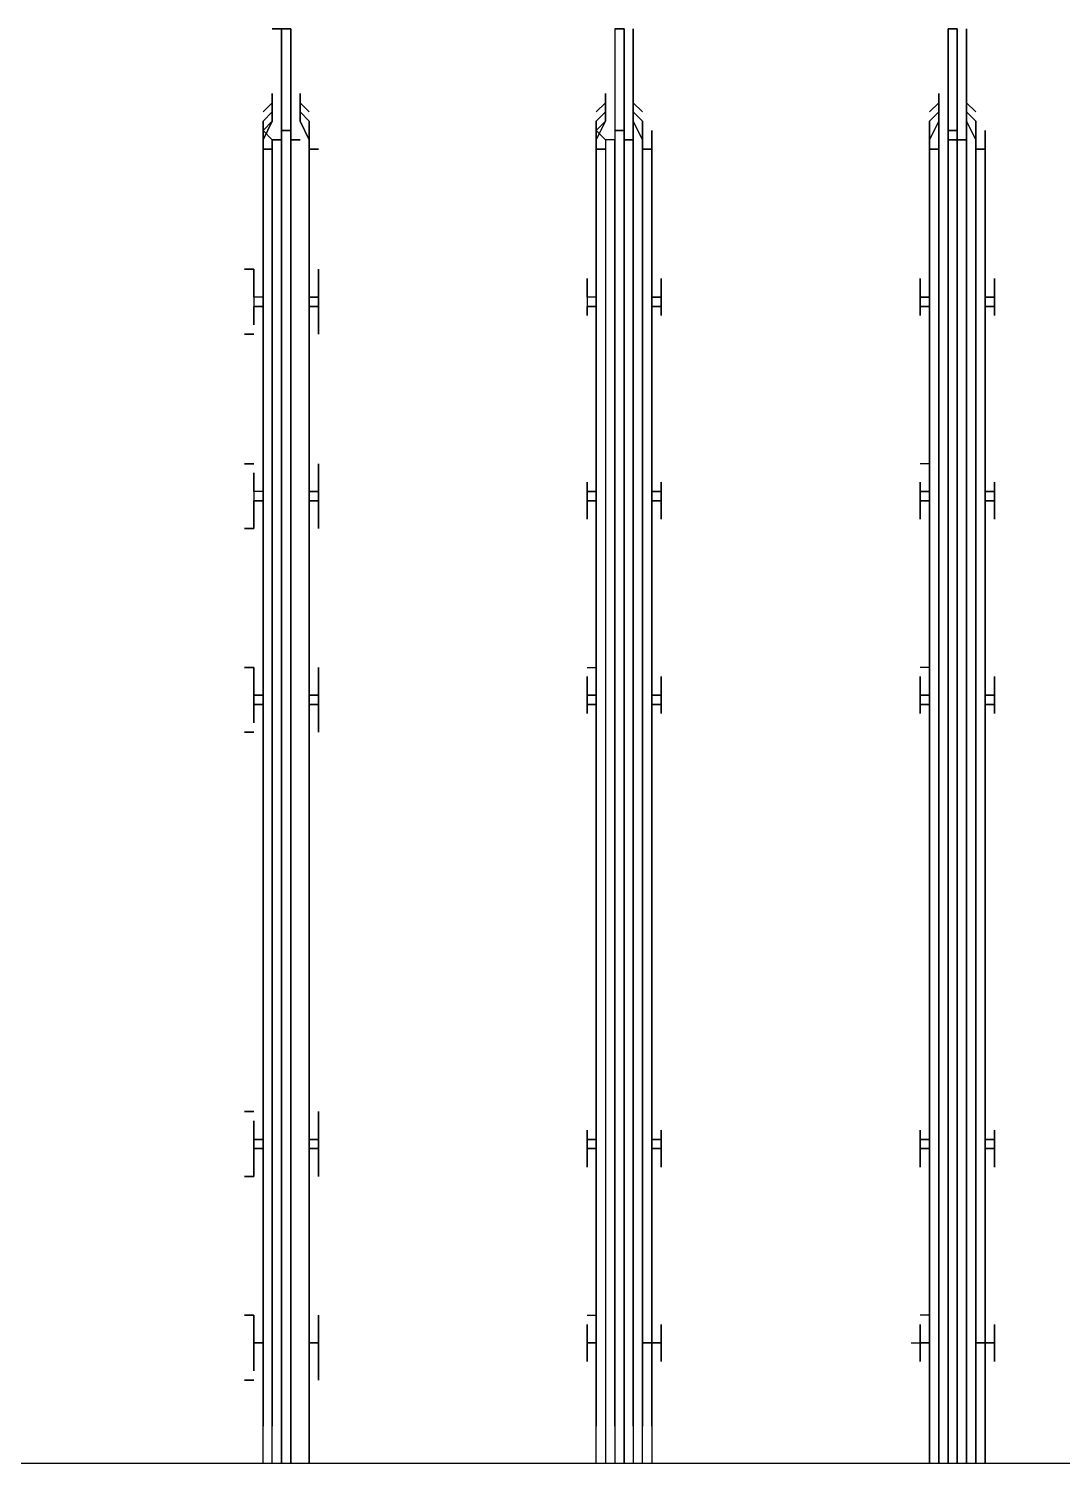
# Model space of a CAD drawing. Header units: metres. Extents: x 529718 to 530172, y 2673462 to 2673812.
# Drawn here: x 529953.6585 to 529953.8129, y 2673642.7993 to 2673643.0137 of the extents above; entities that cross this region are included whole.
import ezdxf

# ---------------------------------------------------------------- set-up
doc = ezdxf.new("R2010")
doc.units = ezdxf.units.M
doc.layers.add('IDT', color=7, linetype='Continuous')

# ---------------------------------------------------------------- blocks, each defined once
blk = doc.blocks.new('IDT')
at = {"layer": 'IDT', "color": 0, "lineweight": 25}
for p, q in [((14.34065, 13.86368), (13.87591, 13.86368)), ((14.04189, 13.66727), (14.04189, 13.86368)), ((14.04189, 13.66727), (14.04189, 13.86368)), ((14.04189, 13.86368), (14.04189, 13.66727)), ((14.04327, 13.86368), (14.04327, 13.66589)), ((14.04327, 13.66589), (14.04327, 13.86368)), ((14.04327, 13.86368), (14.04327, 13.66589)), ((14.04465, 13.66589), (14.04465, 13.86368)), ((14.04465, 13.86368), (14.04465, 13.66589)), ((14.04465, 13.66589), (14.04465, 13.86368)), ((14.04604, 13.86368), (14.04604, 13.66451)), ((14.04604, 13.66451), (14.04604, 13.86368)), ((14.04604, 13.86368), (14.04604, 13.66451)), ((14.04604, 13.66451), (14.04604, 13.86368)), ((14.04604, 13.86368), (14.04604, 13.66451)), ((14.04604, 13.66451), (14.04604, 13.86368)), ((14.04742, 13.66589), (14.04742, 13.86368)), ((14.04742, 13.86368), (14.04742, 13.66589)), ((14.04742, 13.66589), (14.04742, 13.86368)), ((14.0488, 13.86368), (14.0488, 13.66589)), ((14.0488, 13.66589), (14.0488, 13.86368)), ((14.0488, 13.86368), (14.0488, 13.66589)), ((14.05018, 13.86368), (14.05018, 13.66727)), ((14.05018, 13.66727), (14.05018, 13.86368)), ((14.05018, 13.86368), (14.05018, 13.66727)), ((14.09168, 13.66727), (14.09168, 13.86368)), ((14.09306, 13.86368), (14.09306, 13.66589)), ((14.09445, 13.66589), (14.09445, 13.86368)), ((14.09583, 13.66451), (14.09583, 13.86368)), ((14.09583, 13.86368), (14.09583, 13.66451)), ((14.09721, 13.66589), (14.09721, 13.86368)), ((14.0986, 13.66589), (14.0986, 13.86368)), ((14.09998, 13.86368), (14.09998, 13.66727)), ((14.14286, 13.66727), (14.14286, 13.86368)), ((14.14286, 13.86368), (14.14286, 13.66589)), ((14.14562, 13.66589), (14.14562, 13.86368)), ((14.14562, 13.86368), (14.14562, 13.66451)), ((14.14701, 13.66589), (14.14701, 13.86368)), ((14.14701, 13.86368), (14.14701, 13.66451)), ((14.14839, 13.86368), (14.14839, 13.66589)), ((14.14977, 13.86368), (14.14977, 13.66727)), ((14.04189, 13.85815), (14.04189, 13.66727)), ((14.04327, 13.66589), (14.04327, 13.85815)), ((14.04465, 13.85815), (14.04465, 13.66589)), ((14.04604, 13.85815), (14.04604, 13.66451)), ((14.04604, 13.66451), (14.04604, 13.85815)), ((14.04742, 13.85815), (14.04742, 13.66589)), ((14.0488, 13.66589), (14.0488, 13.85815)), ((14.05018, 13.66727), (14.05018, 13.85815)), ((14.09168, 13.85815), (14.09168, 13.66727)), ((14.09306, 13.66589), (14.09306, 13.85815)), ((14.09445, 13.85815), (14.09445, 13.66589)), ((14.09583, 13.66451), (14.09583, 13.85815)), ((14.09583, 13.85815), (14.09583, 13.66451)), ((14.09721, 13.85815), (14.09721, 13.66589)), ((14.0986, 13.66589), (14.0986, 13.85815)), ((14.09998, 13.66727), (14.09998, 13.85815)), ((14.14286, 13.66589), (14.14286, 13.85815)), ((14.14286, 13.85815), (14.14286, 13.66727)), ((14.14562, 13.66451), (14.14562, 13.85815)), ((14.14562, 13.85815), (14.14562, 13.66589)), ((14.14701, 13.66451), (14.14701, 13.85815)), ((14.14701, 13.85815), (14.14701, 13.66589)), ((14.14839, 13.66589), (14.14839, 13.85815)), ((14.14977, 13.66727), (14.14977, 13.85815)), ((14.04189, 13.8457), (14.04189, 13.85123)), ((14.04189, 13.85123), (14.04189, 13.8457)), ((14.04189, 13.85123), (14.04189, 13.8457)), ((14.04189, 13.85123), (14.04189, 13.8457)), ((14.04189, 13.84846), (14.04189, 13.84985)), ((14.04189, 13.84985), (14.04189, 13.84846)), ((14.04189, 13.84846), (14.04189, 13.84985)), ((14.04189, 13.84985), (14.04189, 13.84846)), ((14.05018, 13.8457), (14.05018, 13.85123)), ((14.05018, 13.85123), (14.05018, 13.8457)), ((14.05018, 13.8457), (14.05018, 13.85123)), ((14.05018, 13.85123), (14.05018, 13.8457)), ((14.05018, 13.84985), (14.05018, 13.84846)), ((14.05018, 13.84846), (14.05018, 13.84985)), ((14.05018, 13.84985), (14.05018, 13.84846)), ((14.05018, 13.84846), (14.05018, 13.84985)), ((14.09168, 13.8457), (14.09168, 13.85123)), ((14.09168, 13.85123), (14.09168, 13.8457)), ((14.09168, 13.84846), (14.09168, 13.84985)), ((14.09168, 13.84985), (14.09168, 13.84846)), ((14.09998, 13.8457), (14.09998, 13.85123)), ((14.09998, 13.85123), (14.09998, 13.8457)), ((14.09998, 13.84985), (14.09998, 13.84846)), ((14.09998, 13.84846), (14.09998, 13.84985)), ((14.14147, 13.8457), (14.14147, 13.85123)), ((14.14147, 13.85123), (14.14147, 13.8457)), ((14.14147, 13.84846), (14.14147, 13.84985)), ((14.14147, 13.84985), (14.14147, 13.84846)), ((14.14977, 13.8457), (14.14977, 13.85123)), ((14.14977, 13.85123), (14.14977, 13.8457)), ((14.15254, 13.85123), (14.15115, 13.85123)), ((14.15115, 13.85123), (14.15254, 13.85123)), ((14.15115, 13.84985), (14.15115, 13.84846)), ((14.15115, 13.84846), (14.15115, 13.84985)), ((14.0405, 13.8457), (14.0405, 13.84846)), ((14.0405, 13.84846), (14.0405, 13.8457)), ((14.0405, 13.8457), (14.0405, 13.84846)), ((14.0405, 13.84846), (14.0405, 13.8457)), ((14.05157, 13.8457), (14.05157, 13.84846)), ((14.05157, 13.84846), (14.05157, 13.8457)), ((14.05157, 13.8457), (14.05157, 13.84846)), ((14.05157, 13.84846), (14.05157, 13.8457)), ((14.0903, 13.8457), (14.0903, 13.84846)), ((14.0903, 13.84846), (14.0903, 13.8457)), ((14.10136, 13.8457), (14.10136, 13.84846)), ((14.10136, 13.84846), (14.10136, 13.8457)), ((14.14147, 13.84846), (14.14147, 13.8457)), ((14.14147, 13.8457), (14.14147, 13.84846)), ((14.15115, 13.84846), (14.15115, 13.8457)), ((14.15115, 13.8457), (14.15115, 13.84846)), ((14.04189, 13.8457), (14.0405, 13.8457)), ((14.0405, 13.8457), (14.04189, 13.8457)), ((14.04189, 13.8457), (14.0405, 13.8457)), ((14.0405, 13.8457), (14.0405, 13.84293)), ((14.0405, 13.84293), (14.0405, 13.8457)), ((14.0405, 13.8457), (14.04189, 13.8457)), ((14.0405, 13.84293), (14.0405, 13.8457)), ((14.0405, 13.8457), (14.0405, 13.84293)), ((14.04189, 13.8457), (14.0405, 13.8457)), ((14.0405, 13.8457), (14.04189, 13.8457)), ((14.04189, 13.8457), (14.0405, 13.8457)), ((14.0405, 13.8457), (14.04189, 13.8457)), ((14.04189, 13.8457), (14.04327, 13.8457)), ((14.04327, 13.8457), (14.04189, 13.8457)), ((14.04189, 13.8457), (14.04189, 13.84155)), ((14.04189, 13.84155), (14.04189, 13.8457)), ((14.04189, 13.8457), (14.04189, 13.84155)), ((14.04189, 13.8457), (14.04327, 13.8457)), ((14.04189, 13.8457), (14.04189, 13.84155)), ((14.05157, 13.8457), (14.05018, 13.8457)), ((14.05018, 13.8457), (14.05018, 13.84155)), ((14.05018, 13.84155), (14.05018, 13.8457)), ((14.05018, 13.8457), (14.05157, 13.8457)), ((14.05157, 13.8457), (14.05018, 13.8457)), ((14.05018, 13.8457), (14.05157, 13.8457)), ((14.05157, 13.8457), (14.05018, 13.8457)), ((14.05018, 13.8457), (14.05157, 13.8457)), ((14.05157, 13.8457), (14.05018, 13.8457)), ((14.05018, 13.8457), (14.05157, 13.8457)), ((14.05157, 13.8457), (14.05018, 13.8457)), ((14.05018, 13.8457), (14.05157, 13.8457)), ((14.05157, 13.8457), (14.05018, 13.8457)), ((14.05018, 13.8457), (14.05157, 13.8457)), ((14.05157, 13.8457), (14.05018, 13.8457)), ((14.05018, 13.8457), (14.05018, 13.84155)), ((14.05018, 13.84155), (14.05018, 13.8457)), ((14.05018, 13.8457), (14.05157, 13.8457)), ((14.05295, 13.8457), (14.05157, 13.8457)), ((14.05157, 13.8457), (14.05157, 13.84293)), ((14.05157, 13.84293), (14.05157, 13.8457)), ((14.05157, 13.8457), (14.05157, 13.84293)), ((14.05157, 13.84293), (14.05157, 13.8457)), ((14.09168, 13.8457), (14.0903, 13.8457)), ((14.0903, 13.8457), (14.0903, 13.84293)), ((14.0903, 13.84293), (14.0903, 13.8457)), ((14.0903, 13.8457), (14.09168, 13.8457)), ((14.09168, 13.8457), (14.0903, 13.8457)), ((14.0903, 13.8457), (14.09168, 13.8457)), ((14.09306, 13.8457), (14.09168, 13.8457)), ((14.09168, 13.8457), (14.09306, 13.8457)), ((14.09168, 13.8457), (14.09168, 13.84155)), ((14.09168, 13.84155), (14.09168, 13.8457)), ((14.09998, 13.84155), (14.09998, 13.8457)), ((14.09998, 13.8457), (14.10136, 13.8457)), ((14.10136, 13.8457), (14.09998, 13.8457)), ((14.09998, 13.8457), (14.10136, 13.8457)), ((14.10136, 13.8457), (14.09998, 13.8457)), ((14.09998, 13.8457), (14.09998, 13.84155)), ((14.10136, 13.8457), (14.09998, 13.8457)), ((14.09998, 13.8457), (14.10136, 13.8457)), ((14.10136, 13.8457), (14.09998, 13.8457)), ((14.09998, 13.8457), (14.10136, 13.8457)), ((14.10136, 13.84293), (14.10136, 13.8457)), ((14.10136, 13.8457), (14.10136, 13.84293)), ((14.14147, 13.8457), (14.14147, 13.84293)), ((14.14147, 13.84155), (14.14147, 13.8457)), ((14.14147, 13.8457), (14.14286, 13.8457)), ((14.14286, 13.8457), (14.14147, 13.8457)), ((14.14147, 13.8457), (14.14286, 13.8457)), ((14.14286, 13.8457), (14.14147, 13.8457)), ((14.14147, 13.8457), (14.14147, 13.84155)), ((14.14147, 13.84293), (14.14147, 13.8457)), ((14.14147, 13.8457), (14.14286, 13.8457)), ((14.14977, 13.8457), (14.14977, 13.84155)), ((14.14977, 13.84155), (14.14977, 13.8457)), ((14.14977, 13.8457), (14.15115, 13.8457)), ((14.15115, 13.8457), (14.14977, 13.8457)), ((14.14977, 13.8457), (14.15115, 13.8457)), ((14.15115, 13.8457), (14.14977, 13.8457)), ((14.15115, 13.8457), (14.14977, 13.8457)), ((14.14977, 13.8457), (14.15115, 13.8457)), ((14.15115, 13.8457), (14.14977, 13.8457)), ((14.14977, 13.8457), (14.15115, 13.8457)), ((14.15115, 13.84293), (14.15115, 13.8457)), ((14.15115, 13.8457), (14.15115, 13.84293)), ((14.04189, 13.84155), (14.04189, 13.84293)), ((14.04189, 13.84293), (14.04189, 13.84155)), ((14.04189, 13.84293), (14.04189, 13.84155)), ((14.04189, 13.84293), (14.04189, 13.84155)), ((14.05018, 13.84155), (14.05018, 13.84293)), ((14.05018, 13.84293), (14.05018, 13.84155)), ((14.05018, 13.84155), (14.05018, 13.84293)), ((14.05018, 13.84293), (14.05018, 13.84155)), ((14.05018, 13.84155), (14.05157, 13.84155)), ((14.09168, 13.84155), (14.09168, 13.84293)), ((14.09168, 13.84293), (14.09168, 13.84155)), ((14.09998, 13.84155), (14.09998, 13.84293)), ((14.09998, 13.84293), (14.09998, 13.84155)), ((14.10136, 13.84155), (14.09998, 13.84155)), ((14.14147, 13.84293), (14.14147, 13.84155)), ((14.14147, 13.84155), (14.14147, 13.84293)), ((14.15115, 13.84293), (14.15115, 13.84155)), ((14.15115, 13.84155), (14.15115, 13.84293)), ((14.15115, 13.84155), (14.15254, 13.84155)), ((14.15254, 13.84155), (14.15115, 13.84155)), ((14.04189, 13.81942), (14.04189, 13.8208)), ((14.04189, 13.8208), (14.04189, 13.81527)), ((14.04189, 13.81665), (14.04189, 13.8208)), ((14.04189, 13.8208), (14.04189, 13.81942)), ((14.04189, 13.81942), (14.04189, 13.8208)), ((14.04189, 13.8208), (14.04189, 13.81665)), ((14.04189, 13.81527), (14.04189, 13.8208)), ((14.04189, 13.8208), (14.04189, 13.81942)), ((14.05018, 13.81665), (14.05018, 13.8208)), ((14.05018, 13.8208), (14.05018, 13.81942)), ((14.05018, 13.81942), (14.05018, 13.8208)), ((14.05018, 13.8208), (14.05018, 13.81665)), ((14.05018, 13.81665), (14.05018, 13.8208)), ((14.05018, 13.81942), (14.05018, 13.8208)), ((14.05018, 13.81665), (14.05018, 13.8208)), ((14.05018, 13.81942), (14.05018, 13.8208)), ((14.09168, 13.81527), (14.09168, 13.8208)), ((14.09168, 13.8208), (14.09168, 13.81942)), ((14.09168, 13.81942), (14.09168, 13.8208)), ((14.09168, 13.8208), (14.09168, 13.81665)), ((14.09998, 13.81665), (14.09998, 13.8208)), ((14.09998, 13.8208), (14.09998, 13.81942)), ((14.09998, 13.81942), (14.09998, 13.8208)), ((14.09998, 13.8208), (14.09998, 13.81665)), ((14.14147, 13.81942), (14.14147, 13.8208)), ((14.14147, 13.8208), (14.14147, 13.81665)), ((14.14147, 13.81665), (14.14147, 13.8208)), ((14.14147, 13.8208), (14.14147, 13.81942)), ((14.14977, 13.81665), (14.14977, 13.8208)), ((14.14977, 13.8208), (14.14977, 13.81665)), ((14.15115, 13.8208), (14.15254, 13.8208)), ((14.15254, 13.8208), (14.15115, 13.8208)), ((14.15115, 13.8208), (14.15115, 13.81942)), ((14.15115, 13.81942), (14.15115, 13.8208)), ((14.0405, 13.81665), (14.0405, 13.81942)), ((14.0405, 13.81942), (14.0405, 13.81665)), ((14.0405, 13.81665), (14.0405, 13.81942)), ((14.0405, 13.81942), (14.0405, 13.81665)), ((14.05157, 13.81942), (14.05157, 13.81665)), ((14.05157, 13.81665), (14.05157, 13.81942)), ((14.05157, 13.81942), (14.05157, 13.81665)), ((14.05157, 13.81942), (14.05157, 13.81665)), ((14.0903, 13.81665), (14.0903, 13.81942)), ((14.0903, 13.81942), (14.0903, 13.81665)), ((14.10136, 13.81665), (14.10136, 13.81942)), ((14.10136, 13.81942), (14.10136, 13.81665)), ((14.14147, 13.81665), (14.14147, 13.81942)), ((14.14147, 13.81942), (14.14147, 13.81527)), ((14.15115, 13.81942), (14.15115, 13.81665)), ((14.15115, 13.81665), (14.15115, 13.81942)), ((14.0405, 13.81527), (14.0405, 13.81665)), ((14.0405, 13.81665), (14.0405, 13.81527)), ((14.0405, 13.81527), (14.0405, 13.81665)), ((14.0405, 13.81665), (14.0405, 13.81527)), ((14.04189, 13.81665), (14.0405, 13.81665)), ((14.0405, 13.81665), (14.04189, 13.81665)), ((14.04189, 13.81665), (14.0405, 13.81665)), ((14.0405, 13.81665), (14.04189, 13.81665)), ((14.04189, 13.81527), (14.0405, 13.81527)), ((14.0405, 13.81527), (14.04189, 13.81527)), ((14.04189, 13.81527), (14.0405, 13.81527)), ((14.0405, 13.81527), (14.04189, 13.81527)), ((14.0405, 13.81389), (14.0405, 13.81527)), ((14.0405, 13.81527), (14.0405, 13.81389)), ((14.0405, 13.81389), (14.0405, 13.81527)), ((14.0405, 13.81527), (14.0405, 13.81389)), ((14.04189, 13.81112), (14.04189, 13.81665)), ((14.04189, 13.81665), (14.04189, 13.81527)), ((14.04189, 13.81527), (14.04189, 13.81112)), ((14.04189, 13.81527), (14.04189, 13.81112)), ((14.04189, 13.81112), (14.04189, 13.81527)), ((14.05018, 13.81527), (14.05018, 13.81665)), ((14.05018, 13.81665), (14.05157, 13.81665)), ((14.05018, 13.81527), (14.05018, 13.81665)), ((14.05018, 13.81665), (14.05157, 13.81665)), ((14.05018, 13.81665), (14.05157, 13.81665)), ((14.05018, 13.81665), (14.05018, 13.81112)), ((14.05018, 13.81665), (14.05157, 13.81665)), ((14.05157, 13.81665), (14.05018, 13.81665)), ((14.05018, 13.81665), (14.05157, 13.81665)), ((14.05018, 13.81665), (14.05018, 13.81112)), ((14.05018, 13.81665), (14.05157, 13.81665)), ((14.05157, 13.81527), (14.05018, 13.81527)), ((14.05018, 13.81527), (14.05018, 13.81112)), ((14.05018, 13.81112), (14.05018, 13.81527)), ((14.05157, 13.81527), (14.05018, 13.81527)), ((14.05157, 13.81527), (14.05018, 13.81527)), ((14.05018, 13.81527), (14.05157, 13.81527)), ((14.05157, 13.81665), (14.05157, 13.81527)), ((14.05157, 13.81665), (14.05157, 13.81527)), ((14.05157, 13.81665), (14.05157, 13.81527)), ((14.05157, 13.81527), (14.05157, 13.81665)), ((14.05157, 13.81389), (14.05157, 13.81527)), ((14.05157, 13.81527), (14.05157, 13.81389)), ((14.05157, 13.81389), (14.05157, 13.81527)), ((14.05157, 13.81527), (14.05157, 13.81389)), ((14.0903, 13.81527), (14.0903, 13.81665)), ((14.0903, 13.81665), (14.0903, 13.81527)), ((14.09168, 13.81665), (14.0903, 13.81665)), ((14.0903, 13.81665), (14.09168, 13.81665)), ((14.09168, 13.81527), (14.0903, 13.81527)), ((14.0903, 13.81527), (14.09168, 13.81527)), ((14.0903, 13.81389), (14.0903, 13.81527)), ((14.0903, 13.81527), (14.0903, 13.81389)), ((14.09168, 13.81665), (14.09168, 13.81527)), ((14.09168, 13.81527), (14.09168, 13.81112)), ((14.09168, 13.81112), (14.09168, 13.81527)), ((14.10136, 13.81665), (14.09998, 13.81665)), ((14.10136, 13.81665), (14.09998, 13.81665)), ((14.09998, 13.81665), (14.10136, 13.81665)), ((14.09998, 13.81527), (14.09998, 13.81665)), ((14.09998, 13.81665), (14.09998, 13.81112)), ((14.09998, 13.81527), (14.10136, 13.81527)), ((14.10136, 13.81527), (14.09998, 13.81527)), ((14.09998, 13.81112), (14.09998, 13.81527)), ((14.10136, 13.81527), (14.10136, 13.81665)), ((14.10136, 13.81665), (14.10136, 13.81527)), ((14.10136, 13.81389), (14.10136, 13.81527)), ((14.10136, 13.81527), (14.10136, 13.81389)), ((14.14147, 13.81527), (14.14147, 13.81665)), ((14.14147, 13.81665), (14.14286, 13.81665)), ((14.14286, 13.81665), (14.14147, 13.81665)), ((14.14147, 13.81527), (14.14147, 13.81665)), ((14.14147, 13.81665), (14.14147, 13.81527)), ((14.14147, 13.81389), (14.14147, 13.81527)), ((14.14147, 13.81527), (14.14147, 13.81389)), ((14.14147, 13.81112), (14.14147, 13.81527)), ((14.14147, 13.81527), (14.14286, 13.81527)), ((14.14286, 13.81527), (14.14147, 13.81527)), ((14.14147, 13.81527), (14.14147, 13.81112)), ((14.14977, 13.81527), (14.14977, 13.81665)), ((14.14977, 13.81665), (14.14977, 13.81112)), ((14.14977, 13.81665), (14.15115, 13.81665)), ((14.15115, 13.81665), (14.14977, 13.81665)), ((14.14977, 13.81665), (14.15115, 13.81665)), ((14.14977, 13.81112), (14.14977, 13.81527)), ((14.15115, 13.81527), (14.14977, 13.81527)), ((14.14977, 13.81527), (14.15115, 13.81527)), ((14.15115, 13.81665), (14.15115, 13.81527)), ((14.15115, 13.81527), (14.15115, 13.81665)), ((14.15115, 13.81389), (14.15115, 13.81527)), ((14.15115, 13.81527), (14.15115, 13.81389)), ((14.04189, 13.8125), (14.04189, 13.81389)), ((14.04189, 13.81389), (14.04189, 13.8125)), ((14.04189, 13.8125), (14.04189, 13.81389)), ((14.04189, 13.81389), (14.04189, 13.8125)), ((14.05018, 13.81389), (14.05018, 13.8125)), ((14.05018, 13.8125), (14.05018, 13.81389)), ((14.05018, 13.81389), (14.05018, 13.8125)), ((14.05018, 13.8125), (14.05018, 13.81389)), ((14.09168, 13.8125), (14.09168, 13.81389)), ((14.09168, 13.81389), (14.09168, 13.8125)), ((14.09998, 13.81389), (14.09998, 13.8125)), ((14.09998, 13.8125), (14.09998, 13.81389)), ((14.14147, 13.8125), (14.14147, 13.81389)), ((14.14147, 13.81389), (14.14147, 13.8125)), ((14.15115, 13.81389), (14.15115, 13.8125)), ((14.15115, 13.8125), (14.15115, 13.81389)), ((14.15254, 13.81112), (14.15115, 13.81112)), ((14.15115, 13.81112), (14.15254, 13.81112)), ((14.04189, 13.75026), (14.04189, 13.75441)), ((14.04189, 13.75441), (14.04189, 13.75026)), ((14.04189, 13.75026), (14.04189, 13.75441)), ((14.04189, 13.75441), (14.04189, 13.74473)), ((14.04189, 13.75164), (14.04189, 13.75303)), ((14.04189, 13.75303), (14.04189, 13.75164)), ((14.04189, 13.75164), (14.04189, 13.75303)), ((14.04189, 13.75303), (14.04189, 13.75164)), ((14.05018, 13.75026), (14.05018, 13.75441)), ((14.05018, 13.75441), (14.05018, 13.75026)), ((14.05018, 13.75026), (14.05018, 13.75441)), ((14.05018, 13.75441), (14.05018, 13.75026)), ((14.05018, 13.75303), (14.05018, 13.75164)), ((14.05018, 13.75164), (14.05018, 13.75303)), ((14.05018, 13.75303), (14.05018, 13.75164)), ((14.05018, 13.75164), (14.05018, 13.75303)), ((14.09168, 13.74473), (14.09168, 13.75441)), ((14.09168, 13.75441), (14.09168, 13.75026)), ((14.09168, 13.75164), (14.09168, 13.75303)), ((14.09168, 13.75303), (14.09168, 13.75164)), ((14.09998, 13.75026), (14.09998, 13.75441)), ((14.09998, 13.75441), (14.09998, 13.75026)), ((14.09998, 13.75303), (14.09998, 13.75164)), ((14.09998, 13.75164), (14.09998, 13.75303)), ((14.14147, 13.75026), (14.14147, 13.75441)), ((14.14147, 13.75441), (14.14147, 13.75026)), ((14.14147, 13.75164), (14.14147, 13.75303)), ((14.14147, 13.75303), (14.14147, 13.75164)), ((14.14977, 13.75026), (14.14977, 13.75441)), ((14.14977, 13.75441), (14.14977, 13.75026)), ((14.15254, 13.75441), (14.15115, 13.75441)), ((14.15115, 13.75441), (14.15254, 13.75441)), ((14.15115, 13.75303), (14.15115, 13.75164)), ((14.15115, 13.75164), (14.15115, 13.75303)), ((14.0405, 13.75026), (14.0405, 13.75164)), ((14.0405, 13.75164), (14.0405, 13.75026)), ((14.0405, 13.75026), (14.0405, 13.75164)), ((14.0405, 13.75164), (14.0405, 13.75026)), ((14.05157, 13.75026), (14.05157, 13.75164)), ((14.05157, 13.75164), (14.05157, 13.75026)), ((14.05157, 13.75026), (14.05157, 13.75164)), ((14.05157, 13.75164), (14.05157, 13.75026)), ((14.0903, 13.75026), (14.0903, 13.75164)), ((14.0903, 13.75164), (14.0903, 13.75026)), ((14.10136, 13.75026), (14.10136, 13.75164)), ((14.10136, 13.75164), (14.10136, 13.75026)), ((14.14147, 13.75026), (14.14147, 13.75164)), ((14.14147, 13.75164), (14.14147, 13.75026)), ((14.15115, 13.75164), (14.15115, 13.75026)), ((14.15115, 13.75026), (14.15115, 13.75164)), ((14.0405, 13.74888), (14.0405, 13.75026)), ((14.0405, 13.75026), (14.0405, 13.74888)), ((14.04189, 13.75026), (14.0405, 13.75026)), ((14.0405, 13.75026), (14.04189, 13.75026)), ((14.04189, 13.75026), (14.0405, 13.75026)), ((14.0405, 13.75026), (14.04189, 13.75026)), ((14.0405, 13.75026), (14.0405, 13.74888)), ((14.0405, 13.74888), (14.0405, 13.75026)), ((14.0405, 13.74611), (14.0405, 13.74888)), ((14.0405, 13.74888), (14.0405, 13.74611)), ((14.04189, 13.74888), (14.0405, 13.74888)), ((14.0405, 13.74888), (14.04189, 13.74888)), ((14.0405, 13.74888), (14.04189, 13.74888)), ((14.04189, 13.74888), (14.0405, 13.74888)), ((14.0405, 13.74611), (14.0405, 13.74888)), ((14.0405, 13.74888), (14.0405, 13.74611)), ((14.04189, 13.75026), (14.04189, 13.74888)), ((14.04189, 13.74888), (14.04189, 13.75026)), ((14.04189, 13.74888), (14.04189, 13.75026)), ((14.04189, 13.74888), (14.04189, 13.74473)), ((14.04189, 13.74473), (14.04189, 13.74888)), ((14.04189, 13.74473), (14.04189, 13.74888)), ((14.05157, 13.75026), (14.05018, 13.75026)), ((14.05018, 13.75026), (14.05157, 13.75026)), ((14.05018, 13.74473), (14.05018, 13.75026)), ((14.05018, 13.75026), (14.05157, 13.75026)), ((14.05157, 13.75026), (14.05018, 13.75026)), ((14.05018, 13.75026), (14.05018, 13.74888)), ((14.05018, 13.74888), (14.05018, 13.75026)), ((14.05018, 13.75026), (14.05157, 13.75026)), ((14.05157, 13.75026), (14.05018, 13.75026)), ((14.05018, 13.75026), (14.05157, 13.75026)), ((14.05157, 13.75026), (14.05018, 13.75026)), ((14.05018, 13.75026), (14.05018, 13.74888)), ((14.05018, 13.74888), (14.05157, 13.74888)), ((14.05157, 13.74888), (14.05018, 13.74888)), ((14.05157, 13.74888), (14.05018, 13.74888)), ((14.05018, 13.74888), (14.05018, 13.74473)), ((14.05018, 13.74473), (14.05018, 13.74888)), ((14.05018, 13.74888), (14.05157, 13.74888)), ((14.05018, 13.74888), (14.05018, 13.74473)), ((14.05157, 13.74888), (14.05157, 13.75026)), ((14.05157, 13.75026), (14.05157, 13.74888)), ((14.05157, 13.75026), (14.05157, 13.74888)), ((14.05157, 13.74888), (14.05157, 13.75026)), ((14.05157, 13.74888), (14.05157, 13.74611)), ((14.05157, 13.74611), (14.05157, 13.74888)), ((14.05157, 13.74888), (14.05157, 13.74611)), ((14.05157, 13.74611), (14.05157, 13.74888)), ((14.09168, 13.75026), (14.0903, 13.75026)), ((14.0903, 13.75026), (14.09168, 13.75026)), ((14.0903, 13.75026), (14.0903, 13.74888)), ((14.0903, 13.74888), (14.0903, 13.75026)), ((14.0903, 13.74888), (14.09168, 13.74888)), ((14.09168, 13.74888), (14.0903, 13.74888)), ((14.0903, 13.74611), (14.0903, 13.74888)), ((14.0903, 13.74888), (14.0903, 13.74611)), ((14.09168, 13.75026), (14.09168, 13.74888)), ((14.09168, 13.74888), (14.09168, 13.74473)), ((14.10136, 13.75026), (14.09998, 13.75026)), ((14.09998, 13.75026), (14.10136, 13.75026)), ((14.10136, 13.75026), (14.09998, 13.75026)), ((14.09998, 13.75026), (14.09998, 13.74888)), ((14.09998, 13.74888), (14.09998, 13.75026)), ((14.09998, 13.75026), (14.10136, 13.75026)), ((14.09998, 13.74473), (14.09998, 13.74888)), ((14.09998, 13.74888), (14.10136, 13.74888)), ((14.09998, 13.74888), (14.09998, 13.74473)), ((14.10136, 13.74888), (14.09998, 13.74888)), ((14.10136, 13.74888), (14.10136, 13.75026)), ((14.10136, 13.75026), (14.10136, 13.74888)), ((14.10136, 13.74888), (14.10136, 13.74611)), ((14.10136, 13.74611), (14.10136, 13.74888)), ((14.14286, 13.75026), (14.14147, 13.75026)), ((14.14147, 13.75026), (14.14286, 13.75026)), ((14.14147, 13.74888), (14.14147, 13.75026)), ((14.14147, 13.75026), (14.14147, 13.74611)), ((14.14147, 13.74888), (14.14147, 13.75026)), ((14.14147, 13.75026), (14.14147, 13.74888)), ((14.14286, 13.74888), (14.14147, 13.74888)), ((14.14147, 13.74473), (14.14147, 13.74888)), ((14.14147, 13.74473), (14.14147, 13.74888)), ((14.14147, 13.74888), (14.14286, 13.74888)), ((14.14286, 13.74888), (14.14147, 13.74888)), ((14.14147, 13.74888), (14.14147, 13.74611)), ((14.15115, 13.75026), (14.14977, 13.75026)), ((14.14977, 13.75026), (14.15115, 13.75026)), ((14.15115, 13.75026), (14.14977, 13.75026)), ((14.14977, 13.75026), (14.14977, 13.74888)), ((14.14977, 13.74888), (14.14977, 13.75026)), ((14.14977, 13.75026), (14.15115, 13.75026)), ((14.14977, 13.74888), (14.15115, 13.74888)), ((14.14977, 13.74888), (14.14977, 13.74473)), ((14.14977, 13.74473), (14.14977, 13.74888)), ((14.15115, 13.74888), (14.14977, 13.74888)), ((14.15115, 13.74888), (14.15115, 13.75026)), ((14.15115, 13.75026), (14.15115, 13.74888)), ((14.15115, 13.74888), (14.15115, 13.74611)), ((14.15115, 13.74611), (14.15115, 13.74888)), ((14.04189, 13.74473), (14.04189, 13.74611)), ((14.04189, 13.74611), (14.04189, 13.74473)), ((14.04189, 13.74473), (14.04189, 13.74611)), ((14.04189, 13.74611), (14.04189, 13.74473)), ((14.05018, 13.74473), (14.05018, 13.74611)), ((14.05018, 13.74611), (14.05018, 13.74473)), ((14.05018, 13.74473), (14.05018, 13.74611)), ((14.05018, 13.74611), (14.05018, 13.74473)), ((14.05018, 13.74473), (14.05157, 13.74473)), ((14.09168, 13.74473), (14.09168, 13.74611)), ((14.09168, 13.74611), (14.09168, 13.74473)), ((14.09998, 13.74473), (14.09998, 13.74611)), ((14.09998, 13.74611), (14.09998, 13.74473)), ((14.10136, 13.74473), (14.09998, 13.74473)), ((14.14147, 13.74611), (14.14147, 13.74473)), ((14.14147, 13.74611), (14.14147, 13.74473)), ((14.15115, 13.74611), (14.15115, 13.74473)), ((14.15115, 13.74473), (14.15115, 13.74611)), ((14.15115, 13.74473), (14.15254, 13.74473)), ((14.15254, 13.74473), (14.15115, 13.74473)), ((14.04189, 13.7226), (14.04189, 13.72398)), ((14.04189, 13.72398), (14.04189, 13.71983)), ((14.04189, 13.71983), (14.04189, 13.72398)), ((14.04189, 13.72398), (14.04189, 13.7226)), ((14.04189, 13.71983), (14.04189, 13.72398)), ((14.04189, 13.72398), (14.04189, 13.7226)), ((14.04189, 13.7226), (14.04189, 13.72398)), ((14.04189, 13.72398), (14.04189, 13.71845)), ((14.05018, 13.72398), (14.05018, 13.71983)), ((14.05018, 13.71983), (14.05018, 13.72398)), ((14.05018, 13.72398), (14.05018, 13.7226)), ((14.05018, 13.7226), (14.05018, 13.72398)), ((14.05018, 13.72398), (14.05018, 13.7226)), ((14.05018, 13.7226), (14.05018, 13.72398)), ((14.05018, 13.71983), (14.05018, 13.72398)), ((14.05018, 13.72398), (14.05018, 13.71983)), ((14.09168, 13.7226), (14.09168, 13.72398)), ((14.09168, 13.72398), (14.09168, 13.71983)), ((14.09168, 13.71983), (14.09168, 13.72398)), ((14.09168, 13.72398), (14.09168, 13.7226)), ((14.09998, 13.72398), (14.09998, 13.7226)), ((14.09998, 13.7226), (14.09998, 13.72398)), ((14.09998, 13.71983), (14.09998, 13.72398)), ((14.09998, 13.72398), (14.09998, 13.71983)), ((14.14147, 13.7226), (14.14147, 13.72398)), ((14.14147, 13.72398), (14.14147, 13.71983)), ((14.14147, 13.71983), (14.14147, 13.72398)), ((14.14147, 13.72398), (14.14147, 13.7226)), ((14.14977, 13.71983), (14.14977, 13.72398)), ((14.14977, 13.72398), (14.14977, 13.71983)), ((14.15115, 13.72398), (14.15115, 13.7226)), ((14.15115, 13.7226), (14.15115, 13.72398)), ((14.15115, 13.72398), (14.15254, 13.72398)), ((14.15254, 13.72398), (14.15115, 13.72398)), ((14.0405, 13.71983), (14.0405, 13.7226)), ((14.0405, 13.7226), (14.0405, 13.71983)), ((14.0405, 13.71983), (14.0405, 13.7226)), ((14.0405, 13.7226), (14.0405, 13.71983)), ((14.05157, 13.71983), (14.05157, 13.7226)), ((14.05157, 13.7226), (14.05157, 13.71983)), ((14.05157, 13.7226), (14.05157, 13.71983)), ((14.05157, 13.7226), (14.05157, 13.71983)), ((14.0903, 13.71983), (14.0903, 13.7226)), ((14.0903, 13.7226), (14.0903, 13.71983)), ((14.10136, 13.71983), (14.10136, 13.7226)), ((14.10136, 13.7226), (14.10136, 13.71983)), ((14.14147, 13.71983), (14.14147, 13.7226)), ((14.14147, 13.7226), (14.14147, 13.71845)), ((14.15115, 13.71983), (14.15115, 13.7226)), ((14.15115, 13.7226), (14.15115, 13.71983)), ((14.04189, 13.71983), (14.0405, 13.71983)), ((14.0405, 13.71983), (14.04189, 13.71983)), ((14.0405, 13.71845), (14.0405, 13.71983)), ((14.0405, 13.71983), (14.0405, 13.71845)), ((14.0405, 13.71845), (14.0405, 13.71983)), ((14.0405, 13.71983), (14.0405, 13.71845)), ((14.04189, 13.71983), (14.0405, 13.71983)), ((14.0405, 13.71983), (14.04189, 13.71983)), ((14.04189, 13.71845), (14.04189, 13.71983)), ((14.04189, 13.71983), (14.04189, 13.71845)), ((14.04189, 13.71845), (14.04189, 13.71983)), ((14.05018, 13.71983), (14.05157, 13.71983)), ((14.05157, 13.71983), (14.05018, 13.71983)), ((14.05018, 13.71983), (14.05157, 13.71983)), ((14.05018, 13.71983), (14.05018, 13.71845)), ((14.05018, 13.71845), (14.05018, 13.71983)), ((14.05018, 13.71983), (14.05157, 13.71983)), ((14.05157, 13.71983), (14.05018, 13.71983)), ((14.05018, 13.71983), (14.05157, 13.71983)), ((14.05157, 13.71983), (14.05018, 13.71983)), ((14.05018, 13.71983), (14.05018, 13.7143)), ((14.05018, 13.71983), (14.05018, 13.71845)), ((14.05018, 13.71983), (14.05157, 13.71983)), ((14.05157, 13.71983), (14.05157, 13.71845)), ((14.05157, 13.71983), (14.05157, 13.71845)), ((14.05157, 13.71845), (14.05157, 13.71983)), ((14.05157, 13.71983), (14.05157, 13.71845)), ((14.0903, 13.71845), (14.0903, 13.71983)), ((14.0903, 13.71983), (14.0903, 13.71845)), ((14.09168, 13.71983), (14.0903, 13.71983)), ((14.0903, 13.71983), (14.09168, 13.71983)), ((14.09168, 13.71983), (14.09168, 13.71845)), ((14.09168, 13.71845), (14.09168, 13.71983)), ((14.09998, 13.71845), (14.09998, 13.71983)), ((14.09998, 13.71983), (14.10136, 13.71983)), ((14.10136, 13.71983), (14.09998, 13.71983)), ((14.09998, 13.71983), (14.10136, 13.71983)), ((14.10136, 13.71983), (14.09998, 13.71983)), ((14.09998, 13.71983), (14.09998, 13.7143)), ((14.10136, 13.71983), (14.10136, 13.71845)), ((14.10136, 13.71845), (14.10136, 13.71983)), ((14.14147, 13.71845), (14.14147, 13.71983)), ((14.14147, 13.71983), (14.14286, 13.71983)), ((14.14286, 13.71983), (14.14147, 13.71983)), ((14.14147, 13.71845), (14.14147, 13.71983)), ((14.14147, 13.71983), (14.14147, 13.71845)), ((14.15115, 13.71983), (14.14977, 13.71983)), ((14.14977, 13.71983), (14.15115, 13.71983)), ((14.15115, 13.71983), (14.14977, 13.71983)), ((14.14977, 13.71983), (14.14977, 13.71845)), ((14.15115, 13.71983), (14.14977, 13.71983)), ((14.14977, 13.71983), (14.14977, 13.7143)), ((14.15115, 13.71845), (14.15115, 13.71983)), ((14.15115, 13.71845), (14.15115, 13.71983)), ((14.0405, 13.71707), (14.0405, 13.71845)), ((14.0405, 13.71845), (14.0405, 13.71707)), ((14.04189, 13.71845), (14.0405, 13.71845)), ((14.0405, 13.71845), (14.04189, 13.71845)), ((14.04189, 13.71845), (14.0405, 13.71845)), ((14.0405, 13.71845), (14.04189, 13.71845)), ((14.0405, 13.71707), (14.0405, 13.71845)), ((14.0405, 13.71845), (14.0405, 13.71707)), ((14.04189, 13.7143), (14.04189, 13.71845)), ((14.04189, 13.71845), (14.04189, 13.7143)), ((14.04189, 13.7143), (14.04189, 13.71845)), ((14.04189, 13.71845), (14.04189, 13.7143)), ((14.04189, 13.71568), (14.04189, 13.71707)), ((14.04189, 13.71707), (14.04189, 13.71568)), ((14.04189, 13.71568), (14.04189, 13.71707)), ((14.04189, 13.71707), (14.04189, 13.71568)), ((14.05157, 13.71845), (14.05018, 13.71845)), ((14.05018, 13.71845), (14.05157, 13.71845)), ((14.05018, 13.7143), (14.05018, 13.71845)), ((14.05018, 13.7143), (14.05018, 13.71845)), ((14.05018, 13.71845), (14.05157, 13.71845)), ((14.05157, 13.71845), (14.05018, 13.71845)), ((14.05018, 13.71845), (14.05018, 13.7143)), ((14.05018, 13.71707), (14.05018, 13.71568)), ((14.05018, 13.71568), (14.05018, 13.71707)), ((14.05018, 13.71707), (14.05018, 13.71568)), ((14.05018, 13.71568), (14.05018, 13.71707)), ((14.05157, 13.71707), (14.05157, 13.71845)), ((14.05157, 13.71845), (14.05157, 13.71707)), ((14.05157, 13.71845), (14.05157, 13.71707)), ((14.05157, 13.71707), (14.05157, 13.71845)), ((14.0903, 13.71707), (14.0903, 13.71845)), ((14.0903, 13.71845), (14.0903, 13.71707)), ((14.09168, 13.71845), (14.0903, 13.71845)), ((14.0903, 13.71845), (14.09168, 13.71845)), ((14.09168, 13.7143), (14.09168, 13.71845)), ((14.09168, 13.71845), (14.09168, 13.7143)), ((14.09168, 13.71568), (14.09168, 13.71707)), ((14.09168, 13.71707), (14.09168, 13.71568)), ((14.10136, 13.71845), (14.09998, 13.71845)), ((14.09998, 13.71845), (14.10136, 13.71845)), ((14.09998, 13.7143), (14.09998, 13.71845)), ((14.09998, 13.71707), (14.09998, 13.71568)), ((14.09998, 13.71568), (14.09998, 13.71707)), ((14.10136, 13.71845), (14.10136, 13.71707)), ((14.10136, 13.71707), (14.10136, 13.71845)), ((14.14286, 13.71845), (14.14147, 13.71845)), ((14.14147, 13.71845), (14.14147, 13.71707)), ((14.14147, 13.71707), (14.14147, 13.71845)), ((14.14147, 13.71845), (14.14147, 13.7143)), ((14.14147, 13.7143), (14.14147, 13.71845)), ((14.14147, 13.71845), (14.14286, 13.71845)), ((14.14286, 13.71845), (14.14147, 13.71845)), ((14.14147, 13.71707), (14.14147, 13.71568)), ((14.14147, 13.71568), (14.14147, 13.71707)), ((14.14977, 13.71845), (14.15115, 13.71845)), ((14.14977, 13.7143), (14.14977, 13.71845)), ((14.14977, 13.71845), (14.15115, 13.71845)), ((14.15115, 13.71707), (14.15115, 13.71845)), ((14.15115, 13.71845), (14.15115, 13.71707)), ((14.15115, 13.71707), (14.15115, 13.71568)), ((14.15115, 13.71568), (14.15115, 13.71707)), ((14.05018, 13.7143), (14.05157, 13.7143)), ((14.15254, 13.7143), (14.15115, 13.7143)), ((14.15115, 13.7143), (14.15254, 13.7143)), ((14.04189, 13.69079), (14.04189, 13.69493)), ((14.04189, 13.69493), (14.04189, 13.6894)), ((14.04189, 13.6894), (14.04189, 13.69493)), ((14.04189, 13.69493), (14.04189, 13.69079)), ((14.04189, 13.69217), (14.04189, 13.69355)), ((14.04189, 13.69355), (14.04189, 13.69217)), ((14.04189, 13.69217), (14.04189, 13.69355)), ((14.04189, 13.69355), (14.04189, 13.69217)), ((14.05018, 13.69493), (14.05018, 13.69079)), ((14.05018, 13.69079), (14.05018, 13.69493)), ((14.05018, 13.69079), (14.05018, 13.69493)), ((14.05018, 13.69493), (14.05018, 13.69079)), ((14.05018, 13.69355), (14.05018, 13.69217)), ((14.05018, 13.69217), (14.05018, 13.69355)), ((14.05018, 13.69355), (14.05018, 13.69217)), ((14.05018, 13.69217), (14.05018, 13.69355)), ((14.09168, 13.6894), (14.09168, 13.69493)), ((14.09168, 13.69493), (14.09168, 13.69079)), ((14.09168, 13.69217), (14.09168, 13.69355)), ((14.09168, 13.69355), (14.09168, 13.69217)), ((14.09998, 13.69079), (14.09998, 13.69493)), ((14.09998, 13.69493), (14.09998, 13.69079)), ((14.09998, 13.69355), (14.09998, 13.69217)), ((14.09998, 13.69217), (14.09998, 13.69355)), ((14.14147, 13.69079), (14.14147, 13.69493)), ((14.14147, 13.69493), (14.14147, 13.69079)), ((14.14147, 13.69217), (14.14147, 13.69355)), ((14.14147, 13.69355), (14.14147, 13.69217)), ((14.14977, 13.69079), (14.14977, 13.69493)), ((14.14977, 13.69493), (14.14977, 13.69079)), ((14.15254, 13.69493), (14.15115, 13.69493)), ((14.15115, 13.69493), (14.15254, 13.69493)), ((14.15115, 13.69355), (14.15115, 13.69217)), ((14.15115, 13.69217), (14.15115, 13.69355)), ((14.0405, 13.69079), (14.0405, 13.69217)), ((14.0405, 13.69217), (14.0405, 13.69079)), ((14.0405, 13.69079), (14.0405, 13.69217)), ((14.0405, 13.69217), (14.0405, 13.69079)), ((14.05157, 13.69079), (14.05157, 13.69217)), ((14.05157, 13.69217), (14.05157, 13.69079)), ((14.05157, 13.69217), (14.05157, 13.69079)), ((14.05157, 13.69217), (14.05157, 13.69079)), ((14.0903, 13.69079), (14.0903, 13.69217)), ((14.0903, 13.69217), (14.0903, 13.69079)), ((14.10136, 13.69079), (14.10136, 13.69217)), ((14.10136, 13.69217), (14.10136, 13.69079)), ((14.14147, 13.69079), (14.14147, 13.69217)), ((14.14147, 13.69217), (14.14147, 13.69079)), ((14.15115, 13.69217), (14.15115, 13.69079)), ((14.15115, 13.69079), (14.15115, 13.69217)), ((14.04189, 13.69079), (14.0405, 13.69079)), ((14.0405, 13.69079), (14.04189, 13.69079)), ((14.04189, 13.69079), (14.0405, 13.69079)), ((14.0405, 13.69079), (14.04189, 13.69079)), ((14.0405, 13.6894), (14.0405, 13.69079)), ((14.0405, 13.69079), (14.0405, 13.6894)), ((14.0405, 13.6894), (14.0405, 13.69079)), ((14.0405, 13.69079), (14.0405, 13.6894)), ((14.04189, 13.6894), (14.0405, 13.6894)), ((14.0405, 13.6894), (14.04189, 13.6894)), ((14.0405, 13.68664), (14.0405, 13.6894)), ((14.0405, 13.6894), (14.0405, 13.68664)), ((14.04189, 13.6894), (14.0405, 13.6894)), ((14.0405, 13.6894), (14.04189, 13.6894)), ((14.0405, 13.68664), (14.0405, 13.6894)), ((14.0405, 13.6894), (14.0405, 13.68664)), ((14.04189, 13.6894), (14.04189, 13.69079)), ((14.04189, 13.69079), (14.04189, 13.6894)), ((14.04189, 13.68525), (14.04189, 13.6894)), ((14.04189, 13.6894), (14.04189, 13.68525)), ((14.04189, 13.68525), (14.04189, 13.6894)), ((14.04189, 13.6894), (14.04189, 13.68525)), ((14.05018, 13.69079), (14.05018, 13.6894)), ((14.05018, 13.69079), (14.05157, 13.69079)), ((14.05157, 13.69079), (14.05018, 13.69079)), ((14.05157, 13.69079), (14.05018, 13.69079)), ((14.05018, 13.69079), (14.05157, 13.69079)), ((14.05157, 13.69079), (14.05018, 13.69079)), ((14.05018, 13.69079), (14.05018, 13.6894)), ((14.05018, 13.69079), (14.05018, 13.6894)), ((14.05157, 13.69079), (14.05018, 13.69079)), ((14.05018, 13.69079), (14.05157, 13.69079)), ((14.05157, 13.69079), (14.05018, 13.69079)), ((14.05018, 13.69079), (14.05018, 13.6894)), ((14.05018, 13.6894), (14.05018, 13.68525)), ((14.05018, 13.68525), (14.05018, 13.6894)), ((14.05018, 13.6894), (14.05157, 13.6894)), ((14.05018, 13.6894), (14.05157, 13.6894)), ((14.05157, 13.6894), (14.05018, 13.6894)), ((14.05018, 13.6894), (14.05018, 13.68525)), ((14.05018, 13.68525), (14.05018, 13.6894)), ((14.05018, 13.6894), (14.05157, 13.6894)), ((14.05157, 13.6894), (14.05157, 13.69079)), ((14.05157, 13.6894), (14.05157, 13.69079)), ((14.05157, 13.69079), (14.05157, 13.6894)), ((14.05157, 13.6894), (14.05157, 13.69079)), ((14.05157, 13.6894), (14.05157, 13.68664)), ((14.05157, 13.68664), (14.05157, 13.6894)), ((14.05157, 13.6894), (14.05157, 13.68664)), ((14.05157, 13.68664), (14.05157, 13.6894)), ((14.09168, 13.69079), (14.0903, 13.69079)), ((14.0903, 13.69079), (14.09168, 13.69079)), ((14.0903, 13.6894), (14.0903, 13.69079)), ((14.0903, 13.69079), (14.0903, 13.6894)), ((14.0903, 13.68664), (14.0903, 13.6894)), ((14.0903, 13.6894), (14.0903, 13.68664)), ((14.09168, 13.6894), (14.0903, 13.6894)), ((14.0903, 13.6894), (14.09168, 13.6894)), ((14.09168, 13.69079), (14.09168, 13.6894)), ((14.09168, 13.6894), (14.09168, 13.68525)), ((14.09168, 13.68525), (14.09168, 13.6894)), ((14.10136, 13.69079), (14.09998, 13.69079)), ((14.09998, 13.69079), (14.10136, 13.69079)), ((14.10136, 13.69079), (14.09998, 13.69079)), ((14.09998, 13.69079), (14.09998, 13.6894)), ((14.10136, 13.69079), (14.09998, 13.69079)), ((14.09998, 13.69079), (14.09998, 13.6894)), ((14.09998, 13.68525), (14.09998, 13.6894)), ((14.09998, 13.6894), (14.10136, 13.6894)), ((14.09998, 13.6894), (14.10136, 13.6894)), ((14.09998, 13.6894), (14.09998, 13.68525)), ((14.10136, 13.6894), (14.10136, 13.69079)), ((14.10136, 13.6894), (14.10136, 13.69079)), ((14.10136, 13.6894), (14.10136, 13.68664)), ((14.10136, 13.68664), (14.10136, 13.6894)), ((14.14286, 13.69079), (14.14147, 13.69079)), ((14.14147, 13.69079), (14.14286, 13.69079)), ((14.14147, 13.6894), (14.14147, 13.69079)), ((14.14147, 13.69079), (14.14147, 13.6894)), ((14.14147, 13.6894), (14.14147, 13.69079)), ((14.14147, 13.69079), (14.14147, 13.6894)), ((14.14286, 13.6894), (14.14147, 13.6894)), ((14.14147, 13.6894), (14.14147, 13.68525)), ((14.14147, 13.68664), (14.14147, 13.6894)), ((14.14147, 13.68525), (14.14147, 13.6894)), ((14.14147, 13.6894), (14.14286, 13.6894)), ((14.14286, 13.6894), (14.14147, 13.6894)), ((14.14147, 13.6894), (14.14147, 13.68664)), ((14.15115, 13.69079), (14.14977, 13.69079)), ((14.14977, 13.69079), (14.15115, 13.69079)), ((14.15115, 13.69079), (14.14977, 13.69079)), ((14.14977, 13.69079), (14.14977, 13.6894)), ((14.15115, 13.69079), (14.14977, 13.69079)), ((14.14977, 13.69079), (14.14977, 13.6894)), ((14.14977, 13.6894), (14.15115, 13.6894)), ((14.14977, 13.6894), (14.14977, 13.68525)), ((14.14977, 13.68525), (14.14977, 13.6894)), ((14.14977, 13.6894), (14.15115, 13.6894)), ((14.15115, 13.6894), (14.15115, 13.69079)), ((14.15115, 13.6894), (14.15115, 13.69079)), ((14.15115, 13.68664), (14.15115, 13.6894)), ((14.15115, 13.6894), (14.15115, 13.68664)), ((14.04189, 13.68525), (14.04189, 13.68664)), ((14.04189, 13.68664), (14.04189, 13.68525)), ((14.04189, 13.68525), (14.04189, 13.68664)), ((14.04189, 13.68664), (14.04189, 13.68525)), ((14.05018, 13.68525), (14.05018, 13.68664)), ((14.05018, 13.68664), (14.05018, 13.68525)), ((14.05018, 13.68525), (14.05018, 13.68664)), ((14.05018, 13.68664), (14.05018, 13.68525)), ((14.09168, 13.68525), (14.09168, 13.68664)), ((14.09168, 13.68664), (14.09168, 13.68525)), ((14.09998, 13.68525), (14.09998, 13.68664)), ((14.09998, 13.68664), (14.09998, 13.68525)), ((14.14147, 13.68525), (14.14147, 13.68664)), ((14.14147, 13.68664), (14.14147, 13.68525)), ((14.15115, 13.68525), (14.15115, 13.68664)), ((14.15115, 13.68664), (14.15115, 13.68525)), ((14.15254, 13.68525), (14.15115, 13.68525)), ((14.15115, 13.68525), (14.15254, 13.68525)), ((14.04189, 13.66727), (14.04327, 13.66727)), ((14.04327, 13.66727), (14.04189, 13.66727)), ((14.04189, 13.66727), (14.04189, 13.66451)), ((14.04189, 13.66451), (14.04189, 13.66727)), ((14.04189, 13.66451), (14.04189, 13.66727)), ((14.04189, 13.66727), (14.04327, 13.66727)), ((14.04327, 13.66727), (14.04189, 13.66727)), ((14.04189, 13.66727), (14.04189, 13.66451)), ((14.05018, 13.66727), (14.0488, 13.66727)), ((14.0488, 13.66727), (14.05018, 13.66727)), ((14.05018, 13.66727), (14.0488, 13.66727)), ((14.0488, 13.66727), (14.05018, 13.66727)), ((14.05018, 13.66451), (14.05018, 13.66727)), ((14.05018, 13.66727), (14.05018, 13.66451)), ((14.05018, 13.66451), (14.05018, 13.66727)), ((14.05018, 13.66727), (14.05018, 13.66451)), ((14.09168, 13.66727), (14.09306, 13.66727)), ((14.09306, 13.66727), (14.09168, 13.66727)), ((14.09168, 13.66727), (14.09168, 13.66451)), ((14.09168, 13.66451), (14.09168, 13.66727)), ((14.09998, 13.66727), (14.0986, 13.66727)), ((14.0986, 13.66727), (14.09998, 13.66727)), ((14.09998, 13.66451), (14.09998, 13.66727)), ((14.09998, 13.66727), (14.09998, 13.66451)), ((14.14286, 13.66727), (14.14147, 13.66727)), ((14.14147, 13.66727), (14.14286, 13.66727)), ((14.14286, 13.66451), (14.14286, 13.66727)), ((14.14286, 13.66727), (14.14286, 13.66451)), ((14.14977, 13.66727), (14.14839, 13.66727)), ((14.14839, 13.66727), (14.14977, 13.66727)), ((14.14977, 13.66451), (14.14977, 13.66727)), ((14.14977, 13.66727), (14.14977, 13.66451)), ((14.04327, 13.66589), (14.04327, 13.66312)), ((14.04327, 13.66312), (14.04327, 13.66589)), ((14.04327, 13.66589), (14.04465, 13.66312)), ((14.04465, 13.66312), (14.04327, 13.66589)), ((14.04327, 13.66589), (14.04465, 13.66312)), ((14.04465, 13.66312), (14.04327, 13.66589)), ((14.04327, 13.66589), (14.04327, 13.66312)), ((14.04327, 13.66312), (14.04327, 13.66589)), ((14.04465, 13.66589), (14.04604, 13.66589)), ((14.04604, 13.66589), (14.04465, 13.66589)), ((14.04465, 13.66589), (14.04465, 13.64929)), ((14.04465, 13.64929), (14.04465, 13.66589)), ((14.04465, 13.66589), (14.04465, 13.64929)), ((14.04465, 13.64929), (14.04465, 13.66589)), ((14.04465, 13.66589), (14.04604, 13.66589)), ((14.04465, 13.66589), (14.04604, 13.66589)), ((14.04742, 13.66589), (14.04604, 13.66589)), ((14.04604, 13.66589), (14.04742, 13.66589)), ((14.04604, 13.66589), (14.04742, 13.66589)), ((14.04604, 13.66589), (14.04742, 13.66589)), ((14.04742, 13.66589), (14.04742, 13.64929)), ((14.04742, 13.64929), (14.04742, 13.66589)), ((14.04742, 13.64929), (14.04742, 13.66589)), ((14.04742, 13.64929), (14.04742, 13.66589)), ((14.0488, 13.66312), (14.05018, 13.66589)), ((14.05018, 13.66589), (14.0488, 13.66312)), ((14.0488, 13.66589), (14.0488, 13.66312)), ((14.0488, 13.66312), (14.0488, 13.66589)), ((14.0488, 13.66312), (14.05018, 13.66589)), ((14.05018, 13.66589), (14.0488, 13.66312)), ((14.0488, 13.66589), (14.0488, 13.66312)), ((14.0488, 13.66312), (14.0488, 13.66589)), ((14.09306, 13.66589), (14.09445, 13.66312)), ((14.09445, 13.66312), (14.09306, 13.66589)), ((14.09306, 13.66589), (14.09306, 13.66312)), ((14.09306, 13.66312), (14.09306, 13.66589)), ((14.09445, 13.66589), (14.09583, 13.66589)), ((14.09583, 13.66589), (14.09445, 13.66589)), ((14.09445, 13.66589), (14.09445, 13.64929)), ((14.09445, 13.64929), (14.09445, 13.66589)), ((14.09721, 13.66589), (14.0986, 13.66589)), ((14.09721, 13.64929), (14.09721, 13.66589)), ((14.09721, 13.66589), (14.0986, 13.66589)), ((14.09721, 13.64929), (14.09721, 13.66589)), ((14.0986, 13.66589), (14.09998, 13.66451)), ((14.09998, 13.66451), (14.0986, 13.66589)), ((14.0986, 13.66312), (14.09998, 13.66589)), ((14.09998, 13.66589), (14.0986, 13.66312)), ((14.14286, 13.66589), (14.14424, 13.66312)), ((14.14424, 13.66312), (14.14286, 13.66589)), ((14.14286, 13.66589), (14.14286, 13.66312)), ((14.14286, 13.66312), (14.14286, 13.66589)), ((14.14562, 13.66589), (14.14424, 13.66589)), ((14.14424, 13.66589), (14.14562, 13.66589)), ((14.14562, 13.64929), (14.14562, 13.66589)), ((14.14562, 13.66589), (14.14562, 13.64929)), ((14.14839, 13.66589), (14.14701, 13.66589)), ((14.14701, 13.66589), (14.14701, 13.64929)), ((14.14701, 13.64929), (14.14701, 13.66589)), ((14.14701, 13.66589), (14.14839, 13.66589)), ((14.14839, 13.66589), (14.14977, 13.66451)), ((14.14977, 13.66451), (14.14839, 13.66589)), ((14.14839, 13.66312), (14.14977, 13.66589)), ((14.14977, 13.66589), (14.14839, 13.66312)), ((14.04327, 13.66312), (14.04327, 13.66451)), ((14.04327, 13.66451), (14.04327, 13.66312)), ((14.04327, 13.66312), (14.04327, 13.66451)), ((14.04327, 13.66451), (14.04327, 13.66312)), ((14.04465, 13.66174), (14.04327, 13.66312)), ((14.04327, 13.66312), (14.04465, 13.66174)), ((14.04465, 13.66174), (14.04327, 13.66312)), ((14.04327, 13.66312), (14.04465, 13.66174)), ((14.04465, 13.66312), (14.04465, 13.65897)), ((14.04465, 13.65897), (14.04465, 13.66312)), ((14.04465, 13.66312), (14.04465, 13.65897)), ((14.04465, 13.65897), (14.04465, 13.66312)), ((14.04604, 13.64929), (14.04604, 13.66451)), ((14.04604, 13.66451), (14.04742, 13.66451)), ((14.04742, 13.66451), (14.04604, 13.66451)), ((14.04604, 13.66451), (14.04604, 13.64929)), ((14.04604, 13.64929), (14.04604, 13.66451)), ((14.04604, 13.66451), (14.04604, 13.64929)), ((14.04742, 13.66451), (14.04604, 13.66451)), ((14.04604, 13.66451), (14.04742, 13.66451)), ((14.04604, 13.66451), (14.04604, 13.64929)), ((14.04604, 13.64929), (14.04604, 13.66451)), ((14.04604, 13.66451), (14.04604, 13.64929)), ((14.04604, 13.64929), (14.04604, 13.66451)), ((14.0488, 13.65897), (14.0488, 13.66312)), ((14.0488, 13.66312), (14.0488, 13.65897)), ((14.05018, 13.66312), (14.0488, 13.66174)), ((14.0488, 13.66174), (14.05018, 13.66312)), ((14.0488, 13.65897), (14.0488, 13.66312)), ((14.0488, 13.66312), (14.0488, 13.65897)), ((14.05018, 13.66312), (14.0488, 13.66174)), ((14.0488, 13.66174), (14.05018, 13.66312)), ((14.05018, 13.66451), (14.05018, 13.66312)), ((14.05018, 13.66312), (14.05018, 13.66451)), ((14.05018, 13.66451), (14.05018, 13.66312)), ((14.05018, 13.66312), (14.05018, 13.66451)), ((14.09306, 13.66312), (14.09306, 13.66451)), ((14.09306, 13.66451), (14.09306, 13.66312)), ((14.09445, 13.66174), (14.09306, 13.66312)), ((14.09306, 13.66312), (14.09445, 13.66174)), ((14.09445, 13.66312), (14.09445, 13.65897)), ((14.09445, 13.65897), (14.09445, 13.66312)), ((14.09583, 13.64929), (14.09583, 13.66451)), ((14.09583, 13.66451), (14.09721, 13.66451)), ((14.09721, 13.66451), (14.09583, 13.66451)), ((14.09583, 13.66451), (14.09583, 13.64929)), ((14.09583, 13.66451), (14.09583, 13.64929)), ((14.09583, 13.64929), (14.09583, 13.66451)), ((14.09998, 13.66451), (14.0986, 13.66312)), ((14.0986, 13.66312), (14.09998, 13.66451)), ((14.0986, 13.65897), (14.0986, 13.66312)), ((14.0986, 13.66312), (14.0986, 13.65897)), ((14.09998, 13.66312), (14.0986, 13.66174)), ((14.0986, 13.66174), (14.09998, 13.66312)), ((14.09998, 13.66451), (14.09998, 13.66312)), ((14.09998, 13.66312), (14.09998, 13.66451)), ((14.14286, 13.66451), (14.14286, 13.66312)), ((14.14286, 13.66312), (14.14286, 13.66451)), ((14.14286, 13.66312), (14.14424, 13.66174)), ((14.14424, 13.66174), (14.14286, 13.66312)), ((14.14424, 13.66312), (14.14424, 13.65897)), ((14.14424, 13.65897), (14.14424, 13.66312)), ((14.14562, 13.64929), (14.14562, 13.66451)), ((14.14562, 13.66451), (14.14701, 13.66451)), ((14.14701, 13.66451), (14.14562, 13.66451)), ((14.14562, 13.66451), (14.14562, 13.64929)), ((14.14701, 13.66451), (14.14701, 13.64929)), ((14.14701, 13.64929), (14.14701, 13.66451)), ((14.14977, 13.66451), (14.14839, 13.66312)), ((14.14839, 13.66312), (14.14977, 13.66451)), ((14.14839, 13.65897), (14.14839, 13.66312)), ((14.14839, 13.66312), (14.14839, 13.65897)), ((14.14977, 13.66312), (14.14839, 13.66174)), ((14.14839, 13.66174), (14.14977, 13.66312)), ((14.14977, 13.66451), (14.14977, 13.66312)), ((14.14977, 13.66312), (14.14977, 13.66451)), ((14.04465, 13.66036), (14.04327, 13.66174)), ((14.04327, 13.66174), (14.04465, 13.66036)), ((14.04327, 13.66174), (14.04465, 13.66036)), ((14.04465, 13.66036), (14.04327, 13.66174)), ((14.0488, 13.66036), (14.05018, 13.66174)), ((14.05018, 13.66174), (14.0488, 13.66036)), ((14.0488, 13.66036), (14.05018, 13.66174)), ((14.05018, 13.66174), (14.0488, 13.66036)), ((14.09445, 13.66036), (14.09306, 13.66174)), ((14.09306, 13.66174), (14.09445, 13.66036)), ((14.0986, 13.66036), (14.09998, 13.66174)), ((14.09998, 13.66174), (14.0986, 13.66036)), ((14.14424, 13.66036), (14.14286, 13.66174)), ((14.14286, 13.66174), (14.14424, 13.66036)), ((14.14839, 13.66036), (14.14977, 13.66174)), ((14.14977, 13.66174), (14.14839, 13.66036)), ((14.04465, 13.65897), (14.04465, 13.66036)), ((14.04465, 13.66036), (14.04465, 13.65897)), ((14.04465, 13.66036), (14.04465, 13.65897)), ((14.04465, 13.65897), (14.04465, 13.66036)), ((14.0488, 13.65897), (14.0488, 13.66036)), ((14.0488, 13.66036), (14.0488, 13.65897)), ((14.0488, 13.65897), (14.0488, 13.66036)), ((14.0488, 13.66036), (14.0488, 13.65897)), ((14.09445, 13.65897), (14.09445, 13.66036)), ((14.09445, 13.66036), (14.09445, 13.65897)), ((14.0986, 13.65897), (14.0986, 13.66036)), ((14.0986, 13.66036), (14.0986, 13.65897)), ((14.14424, 13.65897), (14.14424, 13.66036)), ((14.14424, 13.66036), (14.14424, 13.65897)), ((14.14839, 13.65897), (14.14839, 13.66036)), ((14.14839, 13.66036), (14.14839, 13.65897)), ((14.04742, 13.64929), (14.04604, 13.64929)), ((14.04604, 13.64929), (14.04742, 13.64929)), ((14.04742, 13.64929), (14.04604, 13.64929)), ((14.04604, 13.64929), (14.04742, 13.64929)), ((14.04742, 13.64929), (14.04604, 13.64929)), ((14.04604, 13.64929), (14.04742, 13.64929)), ((14.04604, 13.64929), (14.04742, 13.64929)), ((14.04604, 13.64929), (14.04742, 13.64929)), ((14.04604, 13.64929), (14.04742, 13.64929)), ((14.04604, 13.64929), (14.04742, 13.64929)), ((14.09721, 13.64929), (14.09583, 13.64929)), ((14.09583, 13.64929), (14.09721, 13.64929)), ((14.09721, 13.64929), (14.09583, 13.64929)), ((14.09583, 13.64929), (14.09721, 13.64929)), ((14.09583, 13.64929), (14.09721, 13.64929)), ((14.14701, 13.64929), (14.14562, 13.64929)), ((14.14562, 13.64929), (14.14701, 13.64929)), ((14.14701, 13.64929), (14.14562, 13.64929)), ((14.14562, 13.64929), (14.14701, 13.64929)), ((14.14701, 13.64929), (14.14839, 13.64929)), ((14.14839, 13.64929), (14.14701, 13.64929))]:
    blk.add_line(p, q, dxfattribs=at)

msp = doc.modelspace()

# ---------------------------------------------------------------- block references
at = {"layer": 'IDT', "color": 8, "rotation": 180}
msp.add_blockref('IDT', (529967.84328, 2673656.66297), dxfattribs=at)

doc.saveas('drawing.dxf')
